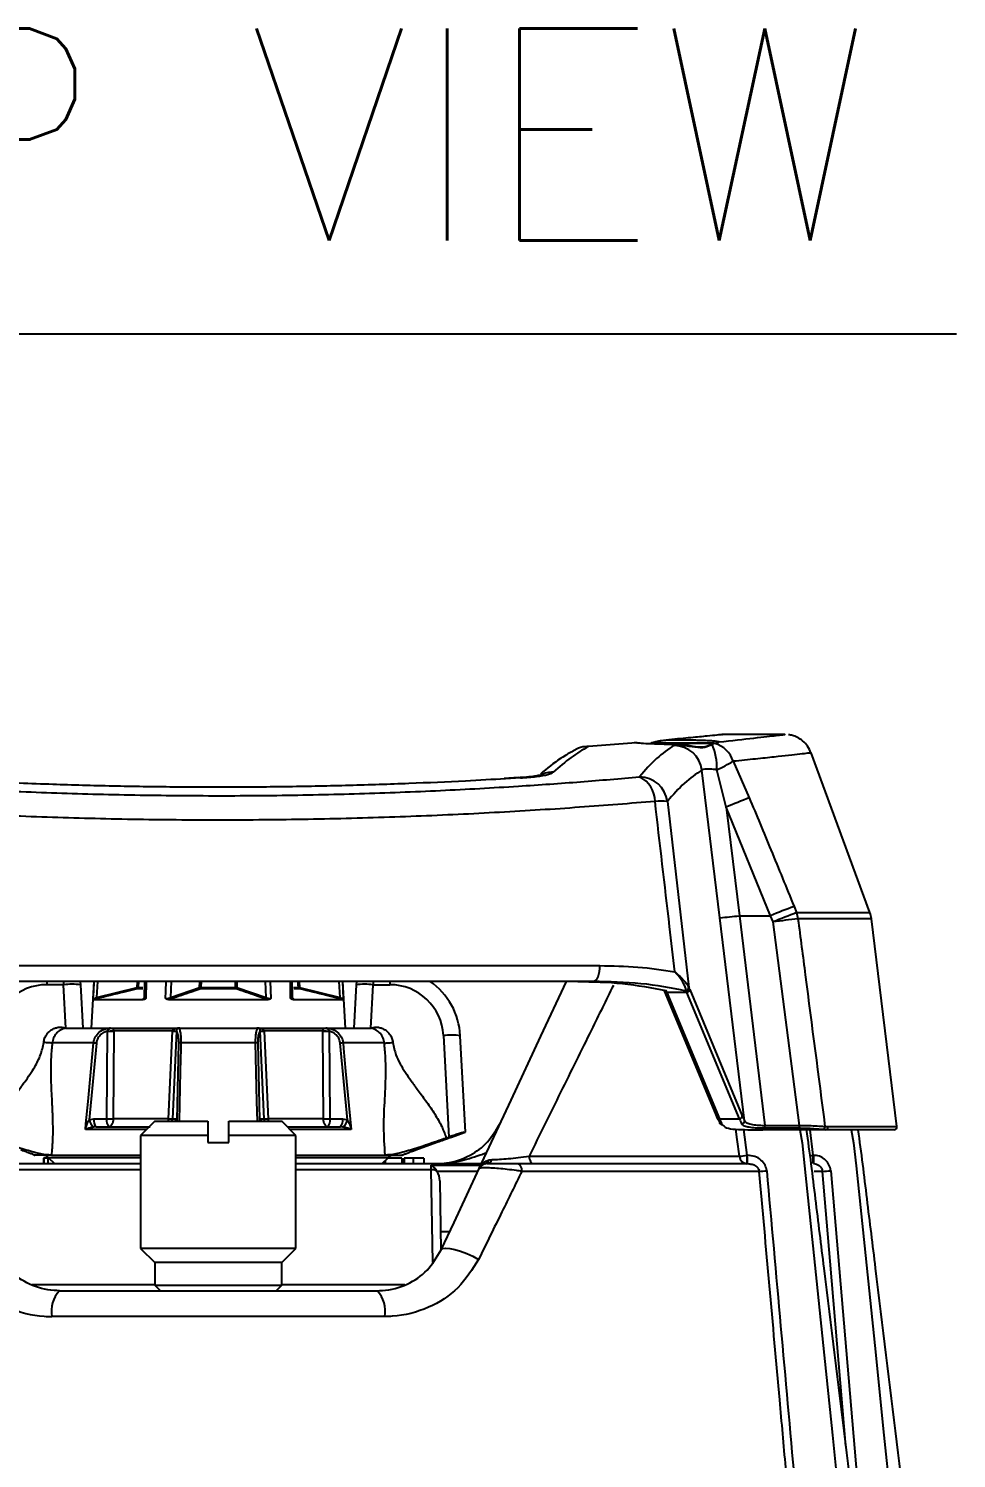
# Model space of a CAD drawing. Extents: x 7 to 113, y 1 to 87.
# Drawn here: x 48.34 to 51.62, y 81.56 to 86.62 of the extents above; entities that cross this region are included whole.
import ezdxf
from ezdxf.enums import TextEntityAlignment as Align

# ---------------------------------------------------------------- set-up
doc = ezdxf.new("R2010")
doc.units = 0
doc.header["$MEASUREMENT"] = 0
doc.layers.add('OBJECT', color=7, linetype='CONTINUOUS')
doc.styles.get("Standard").update_dxf_attribs({"font": 'SIMPLEX'})

msp = doc.modelspace()

# ---------------------------------------------------------------- linework, layer by layer
at = {"layer": 'OBJECT', "color": 1}
msp.add_line((46.3669, 85.5433), (51.6224, 85.5433), dxfattribs=at)
at = {"layer": 'OBJECT'}
for p, q in [((50.7818, 84.0986), (50.7763, 84.0953)), ((51.0139, 84.1253), (50.7939, 84.1253)), ((50.4877, 84.0959), (50.3193, 84.0823)), ((50.4877, 84.0959), (50.4812, 84.0953)), ((50.4912, 84.0953), (50.4877, 84.0959)), ((50.4912, 84.0953), (50.4914, 84.0953)), ((50.4912, 84.0953), (50.4914, 84.0953)), ((50.4916, 84.0953), (50.4914, 84.0953)), ((50.4916, 84.0953), (50.4914, 84.0953)), ((50.5425, 84.0943), (50.5427, 84.0943)), ((50.7648, 84.0943), (50.5425, 84.0943)), ((50.5427, 84.0943), (50.7739, 84.0943)), ((50.6228, 84.0861), (50.6378, 84.0896)), ((50.6378, 84.0896), (50.6378, 84.0896)), ((50.7663, 84.0932), (50.7569, 84.0904)), ((50.7762, 84.0953), (50.7663, 84.0932)), ((50.7759, 84.0953), (50.7758, 84.0953)), ((50.7762, 84.0953), (50.7763, 84.0953)), ((51.3163, 83.4942), (51.108, 84.0602)), ((50.7849, 83.476), (50.7213, 83.9985)), ((50.8071, 83.8681), (50.7743, 84)), ((50.8319, 84.03), (50.8888, 83.9009)), ((50.0719, 83.9724), (50.0207, 83.9693)), ((50.0787, 83.9712), (50.026, 83.9683)), ((50.0787, 83.9712), (50.072, 83.9719)), ((50.599, 83.888), (50.6748, 83.2288)), ((50.8071, 83.8681), (50.8538, 83.4833)), ((50.9644, 83.4833), (50.8071, 83.8681)), ((51.0476, 83.5161), (51.0566, 83.4942)), ((51.0566, 83.4942), (51.3163, 83.4942)), ((50.8723, 82.7569), (50.7849, 83.476)), ((50.8538, 83.4833), (50.9441, 82.7405)), ((50.8538, 83.4833), (50.9644, 83.4833)), ((50.9733, 83.4614), (50.9644, 83.4833)), ((51.0663, 82.7405), (50.9733, 83.4614)), ((51.3217, 83.4718), (51.0614, 83.4718)), ((51.4119, 82.7365), (51.3217, 83.4718)), ((47.6583, 83.3064), (50.3594, 83.3064)), ((50.3361, 83.2503), (47.6815, 83.2503)), ((48.4009, 83.2503), (48.4009, 83.239)), ((48.4604, 83.239), (48.4009, 83.239)), ((48.4604, 83.2503), (48.4604, 83.239)), ((48.4685, 83.0849), (48.4604, 83.239)), ((48.5203, 83.2385), (48.5283, 83.0853)), ((48.567, 83.2503), (48.5583, 83.0853)), ((48.5802, 83.2503), (48.5772, 83.1937)), ((48.7211, 83.2293), (48.7219, 83.2503)), ((48.7255, 83.2503), (48.7246, 83.2291)), ((48.7467, 83.2503), (48.7458, 83.1924)), ((48.753, 83.2503), (48.7521, 83.1899)), ((48.8413, 83.2503), (48.8391, 83.1937)), ((48.9422, 83.2293), (48.9428, 83.2503)), ((48.9474, 83.2503), (48.9468, 83.2291)), ((49.0739, 83.2503), (49.0745, 83.2293)), ((49.1775, 83.1937), (49.1753, 83.2503)), ((49.1924, 83.2503), (49.1948, 83.1899)), ((49.2709, 83.1923), (49.27, 83.2503)), ((49.2947, 83.2503), (49.2956, 83.2293)), ((49.4395, 83.1937), (49.4364, 83.2503)), ((49.4477, 83.2503), (49.451, 83.1899)), ((49.4583, 83.0853), (49.4497, 83.2503)), ((49.4964, 83.2385), (49.4883, 83.0853)), ((49.5482, 83.0849), (49.5563, 83.239)), ((49.5563, 83.2503), (49.5563, 83.239)), ((49.5563, 83.239), (49.6158, 83.239)), ((49.6158, 83.2503), (49.6158, 83.239)), ((48.5666, 83.1863), (48.7427, 83.1863)), ((48.5772, 83.1937), (48.7211, 83.2293)), ((48.7413, 83.2245), (48.7211, 83.2245)), ((48.7246, 83.2291), (48.7414, 83.2291)), ((48.8323, 83.1863), (49.1844, 83.1863)), ((48.8391, 83.1937), (48.9422, 83.2293)), ((49.0706, 83.2245), (48.946, 83.2245)), ((48.9468, 83.2291), (49.0698, 83.2291)), ((49.0745, 83.2293), (49.1775, 83.1937)), ((49.271, 83.1918), (49.2743, 83.1889)), ((49.2739, 83.1863), (49.45, 83.1863)), ((49.275, 83.2291), (49.292, 83.2291)), ((49.2955, 83.2245), (49.2756, 83.2245)), ((49.2956, 83.2293), (49.4395, 83.1937)), ((50.5876, 83.2168), (50.7738, 82.7696)), ((50.6679, 83.2114), (50.5969, 83.2114)), ((50.5969, 83.2114), (50.783, 82.7643)), ((50.6657, 83.2165), (50.6655, 83.2186)), ((50.8541, 82.7643), (50.6679, 83.2114)), ((50.6748, 83.2288), (50.6756, 83.227)), ((50.6778, 83.2218), (50.8639, 82.7747)), ((48.4685, 83.0849), (48.4754, 83.0853)), ((48.4754, 83.0853), (48.6225, 83.0853)), ((48.6225, 83.0853), (48.872, 83.0853)), ((48.872, 83.0853), (49.1447, 83.0853)), ((49.1447, 83.0853), (49.3941, 83.0853)), ((49.3941, 83.0853), (49.5412, 83.0853)), ((49.5412, 83.0853), (49.5482, 83.0849)), ((48.6133, 82.7638), (48.6156, 83.0743)), ((48.6156, 83.0743), (48.6158, 83.0747)), ((48.6383, 83.0743), (48.636, 82.7638)), ((48.8462, 83.0758), (48.6383, 83.0758)), ((48.6383, 83.0758), (48.6383, 83.0743)), ((48.8321, 82.7638), (48.8461, 83.0743)), ((48.8461, 83.0743), (48.8462, 83.0758)), ((48.86, 83.0743), (48.8461, 82.7638)), ((48.86, 83.0747), (48.86, 83.0743)), ((49.1566, 83.0743), (49.1566, 83.0747)), ((49.1706, 82.7638), (49.1566, 83.0743)), ((49.1705, 83.0758), (49.1706, 83.0743)), ((49.3783, 83.0758), (49.1705, 83.0758)), ((49.1706, 83.0743), (49.1845, 82.7638)), ((49.3783, 83.0743), (49.3783, 83.0758)), ((49.3806, 82.7638), (49.3783, 83.0743)), ((49.4008, 83.0747), (49.4011, 83.0743)), ((49.4011, 83.0743), (49.4034, 82.7638)), ((49.8055, 83.0589), (49.8244, 82.699)), ((49.8833, 82.7172), (49.8654, 83.0584)), ((48.5666, 83.0326), (48.4203, 83.0326)), ((48.5765, 83.0319), (48.551, 82.7608)), ((48.8626, 82.7608), (48.8685, 83.0319)), ((49.1406, 83.0326), (48.876, 83.0326)), ((49.1481, 83.0319), (49.154, 82.7608)), ((49.4656, 82.7608), (49.4402, 83.0319)), ((49.5963, 83.0326), (49.4501, 83.0326)), ((48.551, 82.7608), (48.568, 82.7638)), ((48.5758, 82.7353), (48.5667, 82.7346)), ((48.568, 82.7638), (48.6133, 82.7638)), ((48.5758, 82.7353), (48.7668, 82.7353)), ((48.8321, 82.7638), (48.636, 82.7638)), ((48.7833, 82.7553), (48.7333, 82.7053)), ((48.7833, 82.7553), (48.9708, 82.7553)), ((48.8461, 82.7638), (48.8582, 82.7638)), ((48.8582, 82.7638), (48.8626, 82.7608)), ((49.0458, 82.7553), (49.2333, 82.7553)), ((49.0458, 82.7053), (49.0458, 82.7553)), ((49.154, 82.7608), (49.1585, 82.7638)), ((49.1585, 82.7638), (49.1706, 82.7638)), ((49.3806, 82.7638), (49.1845, 82.7638)), ((49.2833, 82.7053), (49.2333, 82.7553)), ((49.2533, 82.7353), (49.4409, 82.7353)), ((49.4034, 82.7638), (49.4486, 82.7638)), ((49.4499, 82.7346), (49.4409, 82.7353)), ((49.4486, 82.7638), (49.4656, 82.7608)), ((50.783, 82.7643), (50.8541, 82.7643)), ((50.9441, 82.7304), (50.9441, 82.7405)), ((50.9441, 82.7405), (51.0663, 82.7405)), ((51.0663, 82.7304), (50.9441, 82.7304)), ((51.0663, 82.7304), (51.0663, 82.7405)), ((51.1568, 82.737), (51.1668, 82.7365)), ((51.1668, 82.7365), (51.4119, 82.7365)), ((48.7545, 82.7265), (48.5379, 82.7265)), ((48.7333, 82.7053), (48.7333, 82.3053)), ((48.9708, 82.7053), (48.7333, 82.7053)), ((48.9708, 82.7053), (48.9708, 82.6803)), ((48.9708, 82.6803), (49.0458, 82.6803)), ((49.0458, 82.6803), (49.0458, 82.7053)), ((49.2833, 82.7053), (49.0458, 82.7053)), ((49.4788, 82.7265), (49.2621, 82.7265)), ((49.2833, 82.3053), (49.2833, 82.7053)), ((49.708, 82.654), (49.7859, 82.6823)), ((49.816, 82.696), (49.8244, 82.699)), ((49.8337, 82.6991), (49.8796, 82.7159)), ((49.8796, 82.7159), (49.8796, 82.7172)), ((50.8683, 82.7261), (50.8802, 82.6348)), ((51.1579, 82.7253), (50.9371, 82.7253)), ((51.1031, 82.7253), (51.1141, 82.6348)), ((51.1579, 82.7253), (51.1479, 82.7257)), ((51.402, 82.7253), (51.1579, 82.7253)), ((48.4172, 82.6353), (48.3583, 82.6353)), ((48.4172, 82.6353), (48.7333, 82.6353)), ((49.2833, 82.6353), (49.5994, 82.6353)), ((49.5994, 82.6353), (49.6583, 82.6353)), ((50.109, 82.6317), (50.8542, 82.6317)), ((50.8802, 82.6348), (50.8831, 82.6348)), ((50.8802, 82.6348), (50.8802, 82.6053)), ((50.8831, 82.6053), (50.8831, 82.6348)), ((51.1141, 82.6348), (51.1166, 82.6348)), ((51.1141, 82.6348), (51.1141, 82.6053)), ((51.1166, 82.6348), (51.1166, 82.6053)), ((48.0763, 82.6053), (48.7333, 82.6053)), ((48.7333, 82.5839), (48.2545, 82.5839)), ((48.3893, 82.6253), (48.3893, 82.6053)), ((48.3908, 82.6253), (48.3893, 82.6253)), ((48.3908, 82.6253), (48.3908, 82.6053)), ((48.4041, 82.6253), (48.3908, 82.6253)), ((48.4041, 82.6253), (48.4041, 82.6053)), ((48.4083, 82.6253), (48.4041, 82.6253)), ((48.4071, 82.6265), (48.4283, 82.6053)), ((48.7333, 82.6265), (48.4071, 82.6265)), ((49.6095, 82.6265), (49.2833, 82.6265)), ((49.2833, 82.6053), (49.9403, 82.6053)), ((49.7621, 82.5839), (49.2833, 82.5839)), ((49.5883, 82.6053), (49.6095, 82.6265)), ((49.5898, 82.6068), (49.5898, 82.6053)), ((49.5977, 82.6147), (49.5977, 82.6053)), ((49.599, 82.616), (49.599, 82.6053)), ((49.6588, 82.6253), (49.6083, 82.6253)), ((49.6588, 82.6253), (49.6588, 82.6053)), ((49.6654, 82.6253), (49.6654, 82.6053)), ((49.6667, 82.6253), (49.6667, 82.6053)), ((49.6986, 82.6253), (49.6986, 82.6053)), ((49.7368, 82.6253), (49.7368, 82.6053)), ((49.762, 82.5998), (49.9378, 82.5998)), ((49.7678, 82.2569), (49.7621, 82.5839)), ((49.7835, 82.5775), (49.7826, 82.5789)), ((49.9605, 82.6053), (49.9536, 82.6048)), ((49.9672, 82.6183), (49.9771, 82.6195)), ((50.0683, 82.6053), (50.8831, 82.6053)), ((51.1772, 82.58), (51.3122, 81.0053)), ((49.9274, 82.5775), (49.7835, 82.5775)), ((49.7925, 82.5446), (49.7968, 82.2982)), ((50.9242, 82.5779), (50.0831, 82.5779)), ((51.1477, 82.5779), (51.1182, 82.5779)), ((49.7956, 82.3653), (49.8284, 82.3653)), ((48.7333, 82.3053), (48.7833, 82.2553)), ((49.0083, 82.3053), (48.7333, 82.3053)), ((49.2833, 82.3053), (49.0083, 82.3053)), ((49.2333, 82.2553), (49.2833, 82.3053)), ((48.7833, 82.2553), (48.7833, 82.1753)), ((49.0083, 82.2553), (48.7833, 82.2553)), ((49.2333, 82.2553), (49.0083, 82.2553)), ((49.2333, 82.1753), (49.2333, 82.2553)), ((48.3475, 82.1768), (48.7833, 82.1768)), ((48.7833, 82.1753), (48.8033, 82.1553)), ((48.7833, 82.1753), (49.0083, 82.1753)), ((49.0083, 82.1753), (49.2333, 82.1753)), ((49.2133, 82.1553), (49.2333, 82.1753)), ((49.2333, 82.1768), (49.6692, 82.1768)), ((48.4454, 82.1553), (49.5712, 82.1553)), ((49.5977, 82.064), (48.4189, 82.064))]:
    msp.add_line(p, q, dxfattribs=at)
at = {"layer": 'OBJECT', "flags": 128}
for points in [[(50.7759, 84.0953), (50.7759, 84.0953), (50.776, 84.0953)], [(50.3361, 83.2503), (50.341, 83.2514), (50.3457, 83.2547), (50.35, 83.2601), (50.3537, 83.2672), (50.3565, 83.2758), (50.3585, 83.2855), (50.3594, 83.2959), (50.3594, 83.3064)], [(48.5185, 83.2503), (48.5186, 83.2497), (48.5203, 83.2385)], [(48.5656, 83.1899), (48.5671, 83.2162), (48.5689, 83.2503)], [(48.8219, 83.1899), (48.8229, 83.2162), (48.8243, 83.2503)], [(49.0698, 83.2291), (49.0696, 83.2391), (49.0692, 83.2503)], [(49.2646, 83.1899), (49.2642, 83.2162), (49.2637, 83.2503)], [(49.292, 83.2291), (49.2916, 83.2391), (49.2912, 83.2503)], [(49.4982, 83.2503), (49.498, 83.2497), (49.4964, 83.2385)], [(49.9323, 82.588), (50.0452, 82.8303), (50.1509, 83.0568), (50.2411, 83.2503)], [(50.5876, 83.2168), (50.5873, 83.2177), (50.587, 83.2191)], [(48.5379, 82.7265), (48.5397, 82.7464), (48.5472, 82.8258), (48.5666, 83.0326)], [(48.876, 83.0326), (48.8756, 83.0128), (48.8738, 82.9334), (48.87, 82.7553)], [(49.1467, 82.7553), (49.1452, 82.8258), (49.1406, 83.0326)], [(49.4501, 83.0326), (49.4519, 83.0128), (49.4594, 82.9334), (49.4788, 82.7265)], [(48.636, 82.7638), (48.6356, 82.7581), (48.6347, 82.7528), (48.6332, 82.7479), (48.6314, 82.7436), (48.6291, 82.7401), (48.6266, 82.7375), (48.6239, 82.7359), (48.621, 82.7353)], [(48.8313, 82.7553), (48.8317, 82.7581), (48.8321, 82.7638)], [(48.8445, 82.7553), (48.8453, 82.7581), (48.8461, 82.7638)], [(48.8566, 82.7553), (48.8574, 82.7581), (48.8582, 82.7638)], [(48.8613, 82.7553), (48.8616, 82.7561), (48.8626, 82.7608)], [(49.154, 82.7608), (49.1551, 82.7561), (49.1554, 82.7553)], [(49.1585, 82.7638), (49.1593, 82.7581), (49.1601, 82.7553)], [(49.1706, 82.7638), (49.1714, 82.7581), (49.1722, 82.7553)], [(49.1845, 82.7638), (49.185, 82.7581), (49.1854, 82.7553)], [(49.3956, 82.7353), (49.3928, 82.7359), (49.39, 82.7375), (49.3875, 82.7401), (49.3853, 82.7436), (49.3834, 82.7479), (49.382, 82.7528), (49.381, 82.7581), (49.3806, 82.7638)], [(49.8796, 82.7159), (49.8817, 82.7166), (49.8829, 82.7171), (49.8833, 82.7172)], [(50.8542, 82.6317), (50.8464, 82.6912), (50.8417, 82.727)], [(51.0674, 82.7253), (51.0761, 82.6785), (51.0844, 82.5981), (51.1177, 82.28), (51.1343, 82.1209), (51.1507, 81.9618), (51.1834, 81.6435), (51.2049, 81.4313)], [(51.2499, 82.7253), (51.2585, 82.6785), (51.2669, 82.5981), (51.3002, 82.28), (51.3167, 82.1209), (51.3332, 81.9618), (51.3659, 81.6435), (51.3873, 81.4313)], [(50.109, 82.6317), (50.1096, 82.6264), (50.1107, 82.6214), (50.1123, 82.6168), (50.1142, 82.6129), (50.1165, 82.6096), (50.119, 82.6073), (50.1218, 82.6058), (50.1246, 82.6053)], [(51.1042, 82.6336), (51.1089, 82.6342), (51.1141, 82.6348)], [(49.7621, 82.5839), (49.7621, 82.5902), (49.762, 82.5955), (49.762, 82.5998)], [(49.7978, 82.2997), (49.8434, 82.3974), (49.8882, 82.4936), (49.9323, 82.588)], [(50.0683, 82.6053), (50.0711, 82.6048), (50.0737, 82.6033), (50.0762, 82.6008), (50.0784, 82.5974), (50.0802, 82.5933), (50.0816, 82.5886), (50.0826, 82.5834), (50.0831, 82.5779)], [(51.2312, 81.6048), (51.1749, 82.2605), (51.1477, 82.5779)], [(49.7978, 82.2997), (49.8031, 82.3043), (49.8133, 82.3063), (49.8279, 82.3054), (49.8458, 82.3018), (49.8663, 82.2957), (49.888, 82.2874), (49.9097, 82.2773), (49.9302, 82.2661)]]:
    msp.add_lwpolyline(points, dxfattribs=at)
at = {"layer": 'OBJECT'}
for centre, radius, start, end in [((50.7818, 84.0976), 0.001, 90.0045, 149.9274), ((50.5417, 84.0944), 0.000833, 355.0214, 99.4126), ((50.5418, 84.0944), 0.000841, 354.4319, 98.7727), ((50.6217, 83.9857), 0.1004, 7.3422, 89.3784), ((50.7567, 84.0898), 0.000683, 74.4857, 138.0151), ((50.5763, 84.0088), 0.1982, 357.468, 24.3321), ((50.7411, 84.0014), 0.0952, 17.4609, 74.6528), ((50.7761, 84.0944), 0.000935, 80.984, 107.3724), ((50.4423, 84.7078), 0.7818, 295.1279, 299.8861), ((50.1926, 83.8936), 0.0978, 88.9709, 115.5907), ((50.4595, 83.8887), 0.0955, 359.6108, 64.5899), ((50.499, 83.874), 0.101, 8.0048, 89.1329), ((52.126, 80.697), 3.4344, 111.1139, 112.5836), ((50.577, 83.7121), 0.1773, 82.8777, 97.1223), ((52.2184, 80.4225), 3.3078, 110.7288, 112.2781), ((52.2245, 80.405), 3.3026, 110.7097, 112.2626), ((50.9514, 83.4599), 0.1106, 6.19, 18.0447), ((51.2224, 83.4597), 0.1, 7, 20.2), ((50.6818, 84.7773), 1.3053, 274.5282, 277.5724), ((51.3942, 80.2879), 3.2013, 95.9667, 97.5543), ((48.4009, 83.049), 0.19, 90, 177), ((48.4882, 82.9923), 0.2482, 82.5677, 96.4326), ((49.5285, 82.9923), 0.2482, 83.5674, 97.4323), ((49.6158, 83.049), 0.19, 3, 90), ((49.6158, 83.0453), 0.25, 3, 55.0848), ((48.5714, 83.1912), 0.00629, 338.2779, 23.4505), ((48.7143, 83.0562), 0.1732, 86.5865, 87.7589), ((48.7147, 83.2269), 0.00684, 339.5746, 20.9099), ((48.7197, 83.2292), 0.00495, 286.8197, 358.9979), ((48.7419, 83.1933), 0.00444, 275.2915, 312.2269), ((48.8447, 83.1943), 0.0056, 185.8631, 254.623), ((48.9478, 83.2298), 0.00561, 185.227, 252.085), ((48.9496, 83.3649), 0.1358, 266.8592, 268.813), ((48.9365, 83.2284), 0.0103, 337.4977, 3.8789), ((49.067, 83.3649), 0.1358, 271.187, 273.1408), ((49.0802, 83.2284), 0.0103, 176.1211, 202.5023), ((49.0689, 83.2298), 0.00561, 287.915, 354.773), ((49.1719, 83.1943), 0.0056, 285.377, 354.1369), ((49.2747, 83.1933), 0.00444, 226.8191, 264.7026), ((49.3023, 83.0562), 0.1732, 92.2411, 93.4135), ((49.297, 83.2292), 0.00495, 181.0021, 253.1803), ((49.302, 83.2269), 0.00684, 159.0901, 200.4254), ((49.4452, 83.1912), 0.00629, 156.5495, 201.7221), ((50.596, 83.2204), 0.00909, 203.806, 275.749), ((50.6646, 83.2287), 0.0102, 274.7495, 0.6571), ((50.6653, 83.2267), 0.0102, 272.0663, 1.8106), ((50.6675, 83.2216), 0.0102, 272.0931, 1.2305), ((48.6277, 83.0954), 0.0101, 268.8588, 271.6824), ((49.3889, 83.0954), 0.0101, 268.3176, 271.1412), ((48.627, 83.5728), 0.4987, 268.694, 271.306), ((48.6101, 83.4121), 0.3374, 270.965, 274.786), ((48.8531, 83.2518), 0.1777, 267.7486, 272.2514), ((48.9194, 83.8864), 0.8138, 264.8413, 265.8172), ((49.0973, 83.8864), 0.8138, 274.1828, 275.1587), ((49.1636, 83.2518), 0.1777, 267.7486, 272.2514), ((49.4065, 83.4121), 0.3374, 265.214, 269.035), ((49.3897, 83.5728), 0.4987, 268.694, 271.306), ((49.8333, 82.8124), 0.2481, 82.5653, 96.435), ((48.5644, 82.931), 0.1017, 83.1836, 88.7644), ((48.8748, 83.005), 0.0277, 87.5352, 103.1106), ((49.1418, 83.005), 0.0277, 76.8894, 92.4648), ((49.4523, 82.931), 0.1017, 91.2356, 96.8164), ((48.6049, 82.7753), 0.0558, 195.0831, 226.8157), ((48.6009, 82.7575), 0.0335, 169.1584, 221.3534), ((48.6462, 82.7575), 0.0335, 169.158, 221.3537), ((48.6247, 83.2616), 0.4979, 268.692, 271.308), ((48.8391, 82.941), 0.1774, 267.7452, 272.2548), ((49.1776, 82.941), 0.1774, 267.7452, 272.2548), ((49.392, 83.2616), 0.4979, 268.692, 271.308), ((49.3705, 82.7575), 0.0335, 318.6463, 10.842), ((49.4157, 82.7575), 0.0335, 318.6466, 10.8416), ((49.4117, 82.7753), 0.0558, 313.1843, 344.9169), ((50.7821, 82.7733), 0.0091, 203.8146, 275.7458), ((50.7922, 82.7529), 0.00933, 185.5149, 273.462), ((50.8537, 82.7745), 0.0102, 272.0898, 1.2339), ((50.8621, 82.7563), 0.0102, 271.9023, 3.3779), ((51.147, 82.7356), 0.00985, 275.1227, 8.1595), ((51.1573, 82.735), 0.00967, 273.7211, 9.3464), ((51.402, 82.7353), 0.01, 270, 7), ((48.3859, 82.6053), 0.03, 45, 90), ((49.6308, 82.6053), 0.03, 90, 135), ((50.7493, 83.614), 0.9879, 276.0978, 277.6193), ((50.8819, 82.633), 0.0278, 182.833, 266.5145), ((49.7632, 82.5439), 0.0401, 61.0809, 91.5769), ((49.9594, 82.5753), 0.03, 101.1652, 155), ((49.9487, 82.6234), 0.0193, 284.9305, 344.7023), ((49.9582, 82.6249), 0.0197, 276.6553, 344.1153), ((50.8603, 83.5506), 0.9748, 273.7586, 275.3127), ((51.1188, 83.1932), 0.616, 272.6911, 275.4359), ((48.5227, 82.0834), 0.1055, 137.0584, 190.5899), ((49.494, 82.0834), 0.1055, 349.4101, 42.9416)]:
    msp.add_arc(centre, radius, start, end, dxfattribs=at)
for centre, major_axis, ratio, start_param, end_param in [((48.3365, 66.7483), (2.1689, 17.375), 0.120232, 0.085393, 0.139261), ((52.8977, 66.7483), (-2.1689, 17.375), 0.120232, 0.052189, 0.116637), ((52.9962, 66.7605), (-2.1692, 17.275), 0.120906, 0.052015, 0.116463), ((50.6308, 82.7503), (-0.0641, 0.4999), 0.123247, 5.870154, 5.906052), ((50.7019, 82.7503), (-0.0641, 0.4999), 0.123247, 5.870154, 5.897203), ((50.7117, 82.7515), (-0.064, 0.5099), 0.120906, 5.870767, 5.897816), ((50.7406, 83.2241), (-0.0615, 0.4899), 0.120906, 2.729175, 2.855638), ((50.7504, 83.2253), (-0.0615, 0.4999), 0.118561, 2.729775, 2.856239), ((50.8215, 83.2253), (-0.0615, 0.4999), 0.118561, 2.729775, 2.838034), ((50.8313, 83.2265), (-0.0615, 0.4899), 0.120906, 2.729175, 2.837434), ((49.7625, 82.544), (-0.0008, 0.0477), 0.62936, 4.712775, 5.481253)]:
    msp.add_ellipse(centre, major_axis=major_axis, ratio=ratio, start_param=start_param, end_param=end_param, dxfattribs=at)
for points, knots in [([(50.5417, 84.0952), (50.556, 84.0993), (50.5756, 84.1048), (50.5984, 84.1059), (50.6045, 84.1062)], [0, 0, 0, 0, 0.729925, 1, 1, 1, 1]), ([(50.6047, 84.1052), (50.5884, 84.1035), (50.5661, 84.1012), (50.5476, 84.0958), (50.5427, 84.0943)], [0, 0, 0, 0, 0.730795, 1, 1, 1, 1]), ([(50.7938, 84.1247), (50.7947, 84.1248), (50.7974, 84.1251), (50.7533, 84.1205), (50.6854, 84.1138), (50.6316, 84.1088), (50.6045, 84.1062)], [0, 0, 0, 0, 0.182958, 0.548368, 0.772924, 1, 1, 1, 1]), ([(50.6045, 84.1062), (50.6215, 84.1063), (50.6555, 84.1064), (50.7045, 84.1056), (50.745, 84.1041), (50.7726, 84.1018), (50.7814, 84.0999), (50.7818, 84.0988), (50.7818, 84.0986)], [0, 0, 0, 0, 0.192554, 0.385108, 0.577706, 0.770473, 0.963486, 1, 1, 1, 1]), ([(50.7808, 84.0976), (50.7792, 84.0985), (50.776, 84.1004), (50.7502, 84.1027), (50.7121, 84.1044), (50.6647, 84.1053), (50.6273, 84.1054), (50.6077, 84.1053), (50.6047, 84.1052)], [0, 0, 0, 0, 0.193231, 0.386467, 0.579539, 0.772364, 0.965005, 1, 1, 1, 1]), ([(50.7818, 84.0986), (50.8259, 84.1035), (50.9151, 84.1134), (50.9801, 84.1212), (51.0076, 84.1245), (51.0164, 84.1256), (51.014, 84.1253), (51.0139, 84.1253)], [0, 0, 0, 0, 0.316606, 0.640767, 0.814976, 0.989185, 1, 1, 1, 1]), ([(51.1072, 84.06), (51.1038, 84.0681), (51.097, 84.0842), (51.0793, 84.1024), (51.0604, 84.1147), (51.0432, 84.1216), (51.0326, 84.1234), (51.0281, 84.1242)], [0, 0, 0, 0, 0.243675, 0.485922, 0.693887, 0.870524, 1, 1, 1, 1]), ([(50.2732, 84.0712), (50.2614, 84.0646), (50.2255, 84.0445), (50.1844, 84.0154), (50.1552, 83.9902), (50.1492, 83.985)], [0, 0, 0, 0, 0.281659, 0.851955, 1, 1, 1, 1]), ([(50.3193, 84.0823), (50.3191, 84.0823), (50.3153, 84.0824), (50.3008, 84.0815), (50.2843, 84.0788), (50.2745, 84.0716), (50.2735, 84.0708)], [0, 0, 0, 0, 0.009267, 0.238677, 0.920682, 1, 1, 1, 1]), ([(50.6378, 84.0896), (50.6208, 84.0897), (50.5868, 84.0898), (50.5406, 84.0913), (50.5084, 84.0933), (50.4962, 84.0947), (50.4914, 84.0953)], [0, 0, 0, 0, 0.275398, 0.550788, 0.82642, 1, 1, 1, 1]), ([(50.7569, 84.0904), (50.7466, 84.0858), (50.7283, 84.0776), (50.6883, 84.0822), (50.6587, 84.0892), (50.6407, 84.0895), (50.6378, 84.0896)], [0, 0, 0, 0, 0.353797, 0.623722, 0.940059, 1, 1, 1, 1]), ([(50.6378, 84.0886), (50.6543, 84.0866), (50.6853, 84.0828), (50.7237, 84.0765), (50.7451, 84.0849), (50.754, 84.0886), (50.756, 84.0895)], [0, 0, 0, 0, 0.352536, 0.661543, 0.924398, 1, 1, 1, 1]), ([(51.1066, 84.0597), (51.107, 84.0597), (51.1091, 84.06), (51.0971, 84.0586), (51.0627, 84.0546), (50.9992, 84.0475), (50.9132, 84.0383), (50.859, 84.0327), (50.8319, 84.03)], [0, 0, 0, 0, 0.04707, 0.214049, 0.381028, 0.686484, 0.843242, 1, 1, 1, 1]), ([(50.7743, 84), (50.7721, 84.0003), (50.7622, 84.0015), (50.746, 84.0027), (50.7303, 84.0024), (50.7232, 84.0006), (50.7217, 83.999), (50.7213, 83.9985)], [0, 0, 0, 0, 0.080942, 0.365196, 0.637408, 0.898731, 1, 1, 1, 1]), ([(47.5172, 83.975), (47.6012, 83.9678), (47.7695, 83.9535), (48.0423, 83.9356), (48.326, 83.9213), (48.6192, 83.912), (48.9172, 83.9077), (49.2154, 83.9086), (49.5095, 83.915), (49.7963, 83.9261), (50.0577, 83.9407), (50.2936, 83.9572), (50.4315, 83.969), (50.5005, 83.975)], [0, 0, 0, 0, 0.0941084, 0.1885081, 0.2826058, 0.3767764, 0.4712531, 0.5654204, 0.6584643, 0.7518055, 0.8448573, 0.9224279, 1, 1, 1, 1]), ([(50.026, 83.9683), (49.979, 83.9655), (49.8675, 83.959), (49.6823, 83.9509), (49.473, 83.9439), (49.2601, 83.9395), (49.0475, 83.9378), (48.8346, 83.9386), (48.6208, 83.942), (48.3979, 83.9485), (48.1902, 83.9569), (48.0584, 83.9645), (48.0027, 83.9677)], [0, 0, 0, 0, 0.073735, 0.174905, 0.279004, 0.383102, 0.484278, 0.585454, 0.689583, 0.793713, 0.912817, 1, 1, 1, 1]), ([(50.0918, 83.9733), (50.0917, 83.9733), (50.0862, 83.9727), (50.079, 83.9724), (50.072, 83.9721)], [0, 0, 0, 0, 0.0149302, 1, 1, 1, 1]), ([(50.0787, 83.9712), (50.0984, 83.9728), (50.1378, 83.9759), (50.1789, 83.9832), (50.1893, 83.9887), (50.1944, 83.9914)], [0, 0, 0, 0, 0.337926, 0.67584, 1, 1, 1, 1]), ([(50.1512, 83.9814), (50.1511, 83.9814), (50.1507, 83.9812), (50.1411, 83.9791), (50.1223, 83.9762), (50.1026, 83.9743), (50.0918, 83.9733)], [0, 0, 0, 0, 0.126503, 0.359575, 0.651131, 1, 1, 1, 1]), ([(50.8888, 83.9009), (50.9144, 83.8393), (50.9676, 83.7112), (51.0203, 83.5828), (51.0476, 83.5161)], [0, 0, 0, 0, 0.480479, 1, 1, 1, 1]), ([(50.555, 83.888), (50.4672, 83.8809), (50.2913, 83.8665), (50.0064, 83.8486), (49.7102, 83.8344), (49.4043, 83.8252), (49.0935, 83.821), (48.7827, 83.8221), (48.476, 83.8288), (48.177, 83.8401), (47.9081, 83.8547), (47.6692, 83.871), (47.5315, 83.8823), (47.4626, 83.888)], [0, 0, 0, 0, 0.0947289, 0.1897538, 0.2844742, 0.3792526, 0.4743386, 0.5691143, 0.6628629, 0.7569108, 0.8506657, 0.9253324, 1, 1, 1, 1]), ([(50.6255, 83.2845), (50.6192, 83.3378), (50.5957, 83.539), (50.5723, 83.7402), (50.555, 83.888)], [0, 0, 0, 0, 0.2652137, 1, 1, 1, 1]), ([(51.0614, 83.4718), (51.07, 83.4057), (51.1019, 83.1608), (51.1336, 82.9158), (51.1568, 82.737)], [0, 0, 0, 0, 0.269854, 1, 1, 1, 1]), ([(50.3594, 83.3064), (50.4046, 83.3057), (50.4954, 83.3044), (50.582, 83.2911), (50.6255, 83.2845)], [0, 0, 0, 0, 0.498142, 1, 1, 1, 1]), ([(50.2812, 83.2503), (50.3345, 83.2494), (50.4417, 83.2476), (50.543, 83.2279), (50.5939, 83.218)], [0, 0, 0, 0, 0.497109, 1, 1, 1, 1]), ([(50.6657, 83.2165), (50.6127, 83.2267), (50.506, 83.2474), (50.393, 83.2494), (50.3361, 83.2503)], [0, 0, 0, 0, 0.496567, 1, 1, 1, 1]), ([(50.6655, 83.2186), (50.6645, 83.2228), (50.662, 83.2332), (50.6499, 83.2546), (50.6367, 83.2718), (50.6288, 83.2809), (50.6263, 83.2835), (50.6255, 83.2844), (50.6255, 83.2845)], [0, 0, 0, 0, 0.246968, 0.616294, 0.888223, 0.963535, 0.996187, 1, 1, 1, 1]), ([(50.6255, 83.2845), (50.6256, 83.2844), (50.6265, 83.2836), (50.6329, 83.2784), (50.6486, 83.2644), (50.6664, 83.2444), (50.6724, 83.2333), (50.6748, 83.2288)], [0, 0, 0, 0, 0.00401, 0.038978, 0.268225, 0.708727, 1, 1, 1, 1]), ([(48.5656, 83.1899), (48.5658, 83.1899), (48.5662, 83.19), (48.5683, 83.1906), (48.5718, 83.1918), (48.575, 83.1929), (48.5769, 83.1936), (48.5772, 83.1937)], [0, 0, 0, 0, 0.164479, 0.417758, 0.679381, 0.954768, 1, 1, 1, 1]), ([(48.5666, 83.1863), (48.5664, 83.1864), (48.566, 83.1868), (48.5658, 83.1887), (48.5656, 83.1899), (48.5656, 83.1899)], [0, 0, 0, 0, 0.4179225, 0.98707, 1, 1, 1, 1]), ([(48.5772, 83.1889), (48.5769, 83.1888), (48.5744, 83.1882), (48.5705, 83.1872), (48.5678, 83.1865), (48.5666, 83.1863)], [0, 0, 0, 0, 0.086622, 0.616352, 1, 1, 1, 1]), ([(48.7211, 83.2245), (48.718, 83.2237), (48.7022, 83.22), (48.6542, 83.2084), (48.6094, 83.1971), (48.5772, 83.1889)], [0, 0, 0, 0, 0.0656014, 0.3280151, 1, 1, 1, 1]), ([(48.7427, 83.1863), (48.7425, 83.1864), (48.7416, 83.1868), (48.7413, 83.1877), (48.7421, 83.1886), (48.7423, 83.1889)], [0, 0, 0, 0, 0.165829, 0.685381, 1, 1, 1, 1]), ([(48.7423, 83.1889), (48.7432, 83.1897), (48.7443, 83.1907), (48.7454, 83.1916), (48.7456, 83.1918)], [0, 0, 0, 0, 0.819039, 1, 1, 1, 1]), ([(48.7521, 83.1899), (48.752, 83.1899), (48.7503, 83.1887), (48.7473, 83.1868), (48.7441, 83.1864), (48.7427, 83.1863)], [0, 0, 0, 0, 0.012924, 0.582055, 1, 1, 1, 1]), ([(48.7456, 83.1923), (48.7456, 83.192), (48.7457, 83.1911), (48.7451, 83.1902), (48.7448, 83.1899), (48.7449, 83.19), (48.7449, 83.19)], [0, 0, 0, 0, 0.228474, 0.621224, 0.975517, 1, 1, 1, 1]), ([(48.7459, 83.1924), (48.7459, 83.192), (48.746, 83.1911), (48.7478, 83.1903), (48.7502, 83.1899), (48.7518, 83.1899), (48.7521, 83.1899)], [0, 0, 0, 0, 0.262461, 0.597154, 0.925255, 1, 1, 1, 1]), ([(48.8219, 83.1899), (48.8229, 83.1899), (48.8254, 83.19), (48.8298, 83.1906), (48.8346, 83.1918), (48.8376, 83.1929), (48.8389, 83.1936), (48.8391, 83.1937)], [0, 0, 0, 0, 0.164481, 0.417754, 0.679386, 0.954769, 1, 1, 1, 1]), ([(48.8323, 83.1863), (48.8307, 83.1864), (48.8271, 83.1868), (48.8238, 83.1887), (48.8219, 83.1899), (48.8219, 83.1899)], [0, 0, 0, 0, 0.417945, 0.987083, 1, 1, 1, 1]), ([(48.8432, 83.1889), (48.843, 83.1888), (48.8412, 83.1882), (48.8376, 83.1872), (48.8338, 83.1865), (48.8323, 83.1863)], [0, 0, 0, 0, 0.086632, 0.616355, 1, 1, 1, 1]), ([(48.946, 83.2245), (48.9438, 83.2237), (48.9325, 83.22), (48.8982, 83.2084), (48.8662, 83.1971), (48.8432, 83.1889)], [0, 0, 0, 0, 0.0656024, 0.3280147, 1, 1, 1, 1]), ([(49.1734, 83.1889), (49.1712, 83.1897), (49.16, 83.1937), (49.1257, 83.2059), (49.0937, 83.2167), (49.0706, 83.2245)], [0, 0, 0, 0, 0.065603, 0.328016, 1, 1, 1, 1]), ([(49.1844, 83.1863), (49.1828, 83.1865), (49.179, 83.1872), (49.1755, 83.1882), (49.1737, 83.1888), (49.1734, 83.1889)], [0, 0, 0, 0, 0.383645, 0.913368, 1, 1, 1, 1]), ([(49.1775, 83.1937), (49.1777, 83.1936), (49.1791, 83.1929), (49.1821, 83.1918), (49.1869, 83.1906), (49.1913, 83.19), (49.1938, 83.1899), (49.1948, 83.1899)], [0, 0, 0, 0, 0.045231, 0.320614, 0.582246, 0.835519, 1, 1, 1, 1]), ([(49.1948, 83.1899), (49.1947, 83.1899), (49.1929, 83.1887), (49.1896, 83.1868), (49.1859, 83.1864), (49.1844, 83.1863)], [0, 0, 0, 0, 0.012917, 0.582055, 1, 1, 1, 1]), ([(49.2646, 83.1899), (49.2654, 83.1899), (49.2675, 83.19), (49.2699, 83.1907), (49.2711, 83.1916), (49.2708, 83.1922), (49.2708, 83.1923)], [0, 0, 0, 0, 0.204135, 0.558391, 0.929637, 1, 1, 1, 1]), ([(49.2739, 83.1863), (49.2726, 83.1864), (49.2694, 83.1868), (49.2663, 83.1887), (49.2646, 83.1899), (49.2646, 83.1899)], [0, 0, 0, 0, 0.417945, 0.987076, 1, 1, 1, 1]), ([(49.2717, 83.1901), (49.2717, 83.19), (49.2718, 83.19), (49.2714, 83.1904), (49.2708, 83.1915), (49.2709, 83.1922), (49.271, 83.1923)], [0, 0, 0, 0, 0.094453, 0.496957, 0.930641, 1, 1, 1, 1]), ([(49.2743, 83.1889), (49.2748, 83.1883), (49.2756, 83.1873), (49.2745, 83.1866), (49.2739, 83.1863)], [0, 0, 0, 0, 0.552194, 1, 1, 1, 1]), ([(49.4394, 83.1889), (49.4363, 83.1897), (49.4206, 83.1937), (49.3727, 83.2059), (49.3278, 83.2167), (49.2955, 83.2245)], [0, 0, 0, 0, 0.065604, 0.328016, 1, 1, 1, 1]), ([(49.45, 83.1863), (49.4489, 83.1865), (49.4461, 83.1872), (49.4422, 83.1882), (49.4398, 83.1888), (49.4394, 83.1889)], [0, 0, 0, 0, 0.383648, 0.913378, 1, 1, 1, 1]), ([(49.4395, 83.1937), (49.4397, 83.1936), (49.4416, 83.1929), (49.4449, 83.1918), (49.4484, 83.1906), (49.4504, 83.19), (49.4509, 83.1899), (49.451, 83.1899)], [0, 0, 0, 0, 0.045232, 0.320619, 0.582242, 0.835521, 1, 1, 1, 1]), ([(49.451, 83.1899), (49.451, 83.1899), (49.4509, 83.1887), (49.4506, 83.1868), (49.4502, 83.1864), (49.45, 83.1863)], [0, 0, 0, 0, 0.01293, 0.582078, 1, 1, 1, 1]), ([(50.4075, 83.2366), (50.3817, 83.1842), (50.3205, 83.0604), (50.2209, 82.8588), (50.1464, 82.7074), (50.109, 82.6317)], [0, 0, 0, 0, 0.267535, 0.633326, 1, 1, 1, 1]), ([(48.39, 83.0345), (48.3908, 83.0393), (48.3926, 83.0488), (48.3993, 83.0616), (48.4084, 83.0726), (48.4195, 83.0808), (48.4318, 83.0864), (48.4444, 83.0888), (48.4569, 83.0886), (48.4646, 83.0861), (48.4685, 83.0849)], [0, 0, 0, 0, 0.134539, 0.269903, 0.400285, 0.530276, 0.653313, 0.775196, 0.888139, 1, 1, 1, 1]), ([(48.4685, 83.0849), (48.4618, 83.0833), (48.4493, 83.0803), (48.4343, 83.0674), (48.4239, 83.0514), (48.4215, 83.0387), (48.4203, 83.0326)], [0, 0, 0, 0, 0.279795, 0.528307, 0.773253, 1, 1, 1, 1]), ([(48.5666, 83.0326), (48.5669, 83.0349), (48.5681, 83.044), (48.5749, 83.06), (48.5913, 83.0765), (48.6103, 83.0841), (48.6229, 83.0854), (48.6273, 83.0853), (48.6275, 83.0853)], [0, 0, 0, 0, 0.07621, 0.30172, 0.561177, 0.846481, 0.991698, 1, 1, 1, 1]), ([(48.6158, 83.0747), (48.6163, 83.0757), (48.6176, 83.0782), (48.6201, 83.0814), (48.6233, 83.084), (48.6259, 83.0851), (48.6276, 83.0853), (48.6279, 83.0853), (48.6279, 83.0853), (48.6279, 83.0853), (48.6278, 83.0853), (48.6277, 83.0853), (48.6276, 83.0853), (48.6276, 83.0853), (48.6275, 83.0853)], [0, 0, 0, 0, 0.153506, 0.380159, 0.626294, 0.875657, 0.967794, 0.976808, 0.980962, 0.984132, 0.987396, 0.990545, 0.996552, 1, 1, 1, 1]), ([(48.6225, 83.0853), (48.6229, 83.0853), (48.6247, 83.0853), (48.6265, 83.0853), (48.628, 83.0853)], [0, 0, 0, 0, 0.1860099, 1, 1, 1, 1]), ([(48.6268, 83.0853), (48.6257, 83.0853), (48.6243, 83.0853), (48.6229, 83.0853), (48.6225, 83.0853)], [0, 0, 0, 0, 0.740635, 1, 1, 1, 1]), ([(48.628, 83.0853), (48.6282, 83.0853), (48.6284, 83.0853), (48.6289, 83.0853), (48.6298, 83.0853), (48.6313, 83.0851), (48.6333, 83.0842), (48.6356, 83.0819), (48.6373, 83.079), (48.638, 83.0767), (48.6383, 83.0758)], [0, 0, 0, 0, 0.020892, 0.038907, 0.075404, 0.191559, 0.449115, 0.682571, 0.877733, 1, 1, 1, 1]), ([(48.8462, 83.0758), (48.8466, 83.0767), (48.8476, 83.079), (48.8511, 83.0819), (48.856, 83.0842), (48.8607, 83.0851), (48.864, 83.0853), (48.8653, 83.0853), (48.8658, 83.0853), (48.8661, 83.0853), (48.8663, 83.0853)], [0, 0, 0, 0, 0.12227, 0.317429, 0.550882, 0.808433, 0.924594, 0.96109, 0.979104, 1, 1, 1, 1]), ([(48.8659, 83.0853), (48.8659, 83.0853), (48.8658, 83.0853), (48.8657, 83.0853), (48.8657, 83.0853), (48.8656, 83.0853), (48.8655, 83.0853), (48.8652, 83.0853), (48.8645, 83.0852), (48.863, 83.0846), (48.8612, 83.0823), (48.86, 83.0785), (48.86, 83.0758), (48.86, 83.0747)], [0, 0, 0, 0, 0.006253, 0.010875, 0.014165, 0.017467, 0.021804, 0.032031, 0.073939, 0.240402, 0.56958, 0.838899, 1, 1, 1, 1]), ([(48.8659, 83.0853), (48.866, 83.0853), (48.8668, 83.0854), (48.8693, 83.0841), (48.8728, 83.0765), (48.8754, 83.06), (48.8762, 83.044), (48.876, 83.0349), (48.876, 83.0326)], [0, 0, 0, 0, 0.008302, 0.15352, 0.438824, 0.698281, 0.92379, 1, 1, 1, 1]), ([(48.872, 83.0853), (48.8715, 83.0853), (48.8695, 83.0853), (48.8676, 83.0853), (48.8661, 83.0853)], [0, 0, 0, 0, 0.226272, 1, 1, 1, 1]), ([(48.8663, 83.0853), (48.8678, 83.0853), (48.8697, 83.0853), (48.8716, 83.0853), (48.872, 83.0853)], [0, 0, 0, 0, 0.813965, 1, 1, 1, 1]), ([(49.1406, 83.0326), (49.1406, 83.0387), (49.1406, 83.0507), (49.1421, 83.0661), (49.1445, 83.0779), (49.1475, 83.0842), (49.1497, 83.0854), (49.1507, 83.0853), (49.1507, 83.0853)], [0, 0, 0, 0, 0.200873, 0.400023, 0.605989, 0.832569, 0.991709, 1, 1, 1, 1]), ([(49.1506, 83.0853), (49.1491, 83.0853), (49.1471, 83.0853), (49.1451, 83.0853), (49.1447, 83.0853)], [0, 0, 0, 0, 0.7737555, 1, 1, 1, 1]), ([(49.1447, 83.0853), (49.145, 83.0853), (49.1469, 83.0853), (49.1488, 83.0853), (49.1504, 83.0853)], [0, 0, 0, 0, 0.186035, 1, 1, 1, 1]), ([(49.1504, 83.0853), (49.1505, 83.0853), (49.1508, 83.0853), (49.1514, 83.0853), (49.1527, 83.0853), (49.1559, 83.0851), (49.1606, 83.0842), (49.1656, 83.0819), (49.169, 83.079), (49.1701, 83.0767), (49.1705, 83.0758)], [0, 0, 0, 0, 0.020896, 0.03891, 0.075406, 0.191567, 0.449118, 0.682571, 0.87773, 1, 1, 1, 1]), ([(49.1566, 83.0747), (49.1566, 83.0757), (49.1566, 83.0782), (49.1558, 83.0814), (49.1543, 83.084), (49.1527, 83.0851), (49.1517, 83.0853), (49.1512, 83.0853), (49.1511, 83.0853), (49.151, 83.0853), (49.1509, 83.0853), (49.1509, 83.0853), (49.1508, 83.0853), (49.1507, 83.0853), (49.1507, 83.0853)], [0, 0, 0, 0, 0.153507, 0.380158, 0.626289, 0.875661, 0.967793, 0.976809, 0.980956, 0.984134, 0.9874, 0.990543, 0.996551, 1, 1, 1, 1]), ([(49.3783, 83.0758), (49.3786, 83.0767), (49.3793, 83.079), (49.3811, 83.0819), (49.3833, 83.0842), (49.3854, 83.0851), (49.3869, 83.0853), (49.3878, 83.0853), (49.3882, 83.0853), (49.3885, 83.0853), (49.3886, 83.0853)], [0, 0, 0, 0, 0.122267, 0.317429, 0.550885, 0.808441, 0.924596, 0.961093, 0.979108, 1, 1, 1, 1]), ([(49.3886, 83.0853), (49.3901, 83.0853), (49.3919, 83.0853), (49.3938, 83.0853), (49.3941, 83.0853)], [0, 0, 0, 0, 0.8139901, 1, 1, 1, 1]), ([(49.3891, 83.0853), (49.3891, 83.0853), (49.389, 83.0853), (49.3889, 83.0853), (49.3888, 83.0853), (49.3888, 83.0853), (49.3888, 83.0853), (49.3889, 83.0853), (49.3898, 83.0852), (49.3923, 83.0846), (49.3957, 83.0823), (49.3989, 83.0785), (49.4003, 83.0758), (49.4008, 83.0747)], [0, 0, 0, 0, 0.006249, 0.010876, 0.014164, 0.01747, 0.021798, 0.032029, 0.07394, 0.240392, 0.569577, 0.8389, 1, 1, 1, 1]), ([(49.3891, 83.0853), (49.3893, 83.0853), (49.3938, 83.0854), (49.4064, 83.0841), (49.4254, 83.0765), (49.4417, 83.06), (49.4486, 83.044), (49.4498, 83.0349), (49.4501, 83.0326)], [0, 0, 0, 0, 0.008302, 0.153519, 0.438823, 0.69828, 0.92379, 1, 1, 1, 1]), ([(49.3941, 83.0853), (49.3938, 83.0853), (49.3921, 83.0853), (49.3904, 83.0853), (49.3891, 83.0853)], [0, 0, 0, 0, 0.220689, 1, 1, 1, 1]), ([(49.5482, 83.0849), (49.552, 83.0861), (49.5597, 83.0886), (49.5723, 83.0888), (49.5849, 83.0864), (49.5973, 83.0808), (49.6083, 83.0725), (49.6174, 83.0615), (49.6241, 83.0487), (49.6258, 83.0393), (49.6267, 83.0345)], [0, 0, 0, 0, 0.112477, 0.225057, 0.347499, 0.470284, 0.600653, 0.730921, 0.866005, 1, 1, 1, 1]), ([(49.5963, 83.0326), (49.5952, 83.0386), (49.5928, 83.0513), (49.5825, 83.0673), (49.5674, 83.0802), (49.555, 83.0833), (49.5482, 83.0849)], [0, 0, 0, 0, 0.221256, 0.475946, 0.713882, 1, 1, 1, 1]), ([(48.2007, 82.696), (48.208, 82.7147), (48.2234, 82.7543), (48.2597, 82.8094), (48.2942, 82.8561), (48.3219, 82.8934), (48.3414, 82.9211), (48.3611, 82.9524), (48.3808, 82.9894), (48.387, 83.0197), (48.39, 83.0345)], [0, 0, 0, 0, 0.15382, 0.32546, 0.503781, 0.600006, 0.681858, 0.763121, 0.884544, 1, 1, 1, 1]), ([(48.4203, 83.0326), (48.4193, 83.0326), (48.4171, 83.0324), (48.4098, 83.0327), (48.4004, 83.0334), (48.3934, 83.0342), (48.39, 83.0345)], [0, 0, 0, 0, 0.242682, 0.499999, 0.757312, 1, 1, 1, 1]), ([(48.6156, 83.0743), (48.6096, 83.0723), (48.5974, 83.0682), (48.5838, 83.0547), (48.5777, 83.0415), (48.5767, 83.0339), (48.5765, 83.0319)], [0, 0, 0, 0, 0.31159, 0.631939, 0.907256, 1, 1, 1, 1]), ([(48.8685, 83.0319), (48.8686, 83.0339), (48.8686, 83.0415), (48.8677, 83.0547), (48.8646, 83.0682), (48.8616, 83.0723), (48.86, 83.0743)], [0, 0, 0, 0, 0.092744, 0.368059, 0.68841, 1, 1, 1, 1]), ([(49.1566, 83.0743), (49.1554, 83.0727), (49.1528, 83.0696), (49.15, 83.0598), (49.1482, 83.0471), (49.1481, 83.037), (49.1481, 83.0319)], [0, 0, 0, 0, 0.255732, 0.511066, 0.755323, 1, 1, 1, 1]), ([(49.4402, 83.0319), (49.4399, 83.0339), (49.4389, 83.0415), (49.4329, 83.0547), (49.4193, 83.0682), (49.4071, 83.0723), (49.4011, 83.0743)], [0, 0, 0, 0, 0.092744, 0.368061, 0.68841, 1, 1, 1, 1]), ([(49.5963, 83.0326), (49.5974, 83.0326), (49.5995, 83.0324), (49.6068, 83.0327), (49.6162, 83.0334), (49.6233, 83.0342), (49.6267, 83.0345)], [0, 0, 0, 0, 0.242682, 0.499999, 0.757312, 1, 1, 1, 1]), ([(49.6267, 83.0345), (49.6297, 83.0197), (49.6349, 82.9935), (49.6521, 82.9587), (49.6706, 82.928), (49.6923, 82.8967), (49.718, 82.862), (49.7466, 82.8237), (49.7754, 82.7815), (49.7999, 82.7395), (49.8109, 82.7098), (49.816, 82.696)], [0, 0, 0, 0, 0.115434, 0.204199, 0.296296, 0.390312, 0.496176, 0.628006, 0.757037, 0.887489, 1, 1, 1, 1]), ([(48.4203, 83.0326), (48.4195, 83.0246), (48.4177, 83.0077), (48.4151, 82.9664), (48.4146, 82.9085), (48.4178, 82.8438), (48.4208, 82.7849), (48.4222, 82.7353), (48.4219, 82.686), (48.4188, 82.6521), (48.4172, 82.6353)], [0, 0, 0, 0, 0.057193, 0.119846, 0.300985, 0.506489, 0.64207, 0.760177, 0.881304, 1, 1, 1, 1]), ([(49.5994, 82.6353), (49.5972, 82.6691), (49.5925, 82.7388), (49.5988, 82.8363), (49.6022, 82.9153), (49.6011, 82.9813), (49.5979, 83.0158), (49.5963, 83.0326)], [0, 0, 0, 0, 0.239384, 0.493146, 0.754611, 0.880288, 1, 1, 1, 1]), ([(48.5379, 82.7265), (48.5379, 82.7266), (48.539, 82.7309), (48.5417, 82.7396), (48.5458, 82.7511), (48.5496, 82.758), (48.551, 82.7608)], [0, 0, 0, 0, 0.007064, 0.358604, 0.745841, 1, 1, 1, 1]), ([(48.5667, 82.7346), (48.5639, 82.734), (48.5568, 82.7325), (48.5474, 82.7298), (48.5409, 82.7276), (48.5379, 82.7266), (48.5379, 82.7265)], [0, 0, 0, 0, 0.259142, 0.645711, 0.99312, 1, 1, 1, 1]), ([(48.9708, 82.7553), (48.9708, 82.7551), (48.9708, 82.7385), (48.9708, 82.7218), (48.9708, 82.7053)], [0, 0, 0, 0, 0.013757, 1, 1, 1, 1]), ([(49.4788, 82.7265), (49.4787, 82.7266), (49.4758, 82.7276), (49.4693, 82.7298), (49.4598, 82.7325), (49.4528, 82.734), (49.4499, 82.7346)], [0, 0, 0, 0, 0.00688, 0.354289, 0.740858, 1, 1, 1, 1]), ([(49.4656, 82.7608), (49.4671, 82.758), (49.4708, 82.7511), (49.475, 82.7396), (49.4776, 82.7309), (49.4788, 82.7266), (49.4788, 82.7265)], [0, 0, 0, 0, 0.254159, 0.641396, 0.992936, 1, 1, 1, 1]), ([(49.7811, 82.6053), (49.793, 82.6059), (49.8347, 82.6077), (49.8976, 82.6298), (49.9641, 82.6769), (49.9933, 82.7257), (50.0076, 82.7497)], [0, 0, 0, 0, 0.130798, 0.454343, 0.731133, 1, 1, 1, 1]), ([(50.7927, 82.7435), (50.7969, 82.7394), (50.8053, 82.7312), (50.8381, 82.7266), (50.8829, 82.7253), (50.9187, 82.7253), (50.9371, 82.7253)], [0, 0, 0, 0, 0.248571, 0.497385, 0.740827, 1, 1, 1, 1]), ([(50.9441, 82.7304), (50.9351, 82.7305), (50.9171, 82.7308), (50.893, 82.733), (50.8743, 82.7369), (50.8653, 82.7417), (50.863, 82.7452), (50.8624, 82.7461)], [0, 0, 0, 0, 0.226177, 0.452205, 0.682223, 0.919651, 1, 1, 1, 1]), ([(50.8723, 82.7569), (50.8744, 82.7543), (50.8786, 82.7493), (50.8948, 82.7445), (50.916, 82.7416), (50.9336, 82.7407), (50.9429, 82.7405), (50.9441, 82.7405)], [0, 0, 0, 0, 0.2451361, 0.4905004, 0.7303161, 0.9653444, 1, 1, 1, 1]), ([(51.0663, 82.7405), (51.0777, 82.7405), (51.1006, 82.7405), (51.131, 82.7388), (51.1486, 82.7375), (51.1554, 82.737), (51.1568, 82.737)], [0, 0, 0, 0, 0.30705, 0.614016, 0.922363, 1, 1, 1, 1]), ([(51.1479, 82.7257), (51.1424, 82.7263), (51.1314, 82.7273), (51.1052, 82.7294), (51.0822, 82.7303), (51.0691, 82.7304), (51.0663, 82.7304)], [0, 0, 0, 0, 0.3048188, 0.6095293, 0.915797, 1, 1, 1, 1]), ([(48.4172, 82.6353), (48.4057, 82.6363), (48.3826, 82.6382), (48.3293, 82.6526), (48.2678, 82.6722), (48.2231, 82.6881), (48.2007, 82.696)], [0, 0, 0, 0, 0.249468, 0.499319, 0.749167, 1, 1, 1, 1]), ([(49.816, 82.696), (49.7937, 82.6881), (49.749, 82.6723), (49.6876, 82.6527), (49.6342, 82.6382), (49.611, 82.6363), (49.5994, 82.6353)], [0, 0, 0, 0, 0.249632, 0.499592, 0.749409, 1, 1, 1, 1]), ([(49.7859, 82.6823), (49.7926, 82.6847), (49.8051, 82.6892), (49.8205, 82.6946), (49.8302, 82.698), (49.8345, 82.6994), (49.8338, 82.6992), (49.8337, 82.6992)], [0, 0, 0, 0, 0.269503, 0.506964, 0.727957, 0.93863, 1, 1, 1, 1]), ([(49.8796, 82.7172), (49.8766, 82.7164), (49.8708, 82.7147), (49.8552, 82.7097), (49.8391, 82.7042), (49.8284, 82.7005), (49.8244, 82.699)], [0, 0, 0, 0, 0.272659, 0.546139, 0.8274, 1, 1, 1, 1]), ([(51.3048, 81.0053), (51.2544, 81.4153), (51.199, 81.8662), (51.1387, 82.3581), (51.1235, 82.4811), (51.1089, 82.6041), (51.0975, 82.6859), (51.0917, 82.7267)], [0, 0, 0, 0, 0.71433, 0.785763, 0.857196, 0.928629, 1, 1, 1, 1]), ([(51.4873, 81.0053), (51.4369, 81.4153), (51.3815, 81.8662), (51.3212, 82.3581), (51.3059, 82.4811), (51.2915, 82.6036), (51.2801, 82.6849), (51.2744, 82.7253)], [0, 0, 0, 0, 0.71491, 0.786401, 0.857892, 0.929384, 1, 1, 1, 1]), ([(48.3583, 82.6353), (48.3581, 82.6354), (48.3576, 82.6356), (48.3525, 82.6376), (48.3425, 82.6414), (48.3287, 82.6467), (48.3167, 82.6511), (48.3099, 82.6536), (48.3087, 82.654)], [0, 0, 0, 0, 0.124599, 0.319204, 0.5187, 0.729034, 0.951523, 1, 1, 1, 1]), ([(48.3556, 82.6364), (48.3566, 82.636), (48.3582, 82.6354), (48.3583, 82.6353), (48.3583, 82.6353)], [0, 0, 0, 0, 0.58575, 1, 1, 1, 1]), ([(49.6583, 82.6353), (49.6585, 82.6354), (49.659, 82.6356), (49.6642, 82.6376), (49.6741, 82.6414), (49.6879, 82.6467), (49.6999, 82.6511), (49.7068, 82.6536), (49.708, 82.654)], [0, 0, 0, 0, 0.124599, 0.319204, 0.5187, 0.729034, 0.951523, 1, 1, 1, 1]), ([(49.6611, 82.6364), (49.6601, 82.636), (49.6584, 82.6354), (49.6584, 82.6353), (49.6583, 82.6353)], [0, 0, 0, 0, 0.58575, 1, 1, 1, 1]), ([(49.7811, 82.6053), (49.7812, 82.6053), (49.7822, 82.6053), (49.7867, 82.6053), (49.8138, 82.606), (49.8651, 82.6129), (49.9155, 82.6295), (49.9507, 82.6414), (49.9584, 82.644)], [0, 0, 0, 0, 0.002733, 0.016789, 0.074371, 0.454752, 0.880625, 1, 1, 1, 1]), ([(49.9771, 82.6195), (49.9859, 82.6198), (50.0035, 82.6205), (50.0366, 82.6231), (50.0733, 82.6269), (50.0963, 82.63), (50.109, 82.6317)], [0, 0, 0, 0, 0.220289, 0.445216, 0.694221, 1, 1, 1, 1]), ([(50.9506, 82.58), (50.9506, 82.5802), (50.9499, 82.5871), (50.9456, 82.6015), (50.9308, 82.6196), (50.9087, 82.6324), (50.8916, 82.634), (50.8831, 82.6348)], [0, 0, 0, 0, 0.005177, 0.217909, 0.46291, 0.731848, 1, 1, 1, 1]), ([(51.1772, 82.58), (51.1769, 82.5824), (51.1757, 82.5915), (51.1695, 82.6067), (51.1558, 82.6222), (51.1374, 82.6328), (51.1235, 82.6341), (51.1166, 82.6348)], [0, 0, 0, 0, 0.081788, 0.307581, 0.536949, 0.768514, 1, 1, 1, 1]), ([(49.6986, 82.6253), (49.6941, 82.6253), (49.6852, 82.6253), (49.6723, 82.6253), (49.6688, 82.6253), (49.6667, 82.6253)], [0, 0, 0, 0, 0.280085, 0.560201, 1, 1, 1, 1]), ([(49.7368, 82.6253), (49.7365, 82.6253), (49.7358, 82.6253), (49.7278, 82.6253), (49.7143, 82.6253), (49.7038, 82.6253), (49.6986, 82.6253)], [0, 0, 0, 0, 0.2810173, 0.5608599, 0.7804588, 1, 1, 1, 1]), ([(49.7826, 82.5789), (49.7802, 82.5824), (49.7755, 82.5892), (49.7684, 82.5959), (49.7639, 82.5988), (49.762, 82.5998), (49.762, 82.5998)], [0, 0, 0, 0, 0.378294, 0.740606, 0.99227, 1, 1, 1, 1]), ([(50.0831, 82.5779), (50.0771, 82.5789), (50.0609, 82.5814), (50.0326, 82.5849), (50.0014, 82.588), (49.974, 82.59), (49.9518, 82.5908), (49.9361, 82.5902), (49.9335, 82.5887), (49.9323, 82.588)], [0, 0, 0, 0, 0.099425, 0.265865, 0.416098, 0.557611, 0.700775, 0.851618, 1, 1, 1, 1]), ([(49.9369, 82.5944), (49.9398, 82.599), (49.9468, 82.6103), (49.9597, 82.6153), (49.9672, 82.6183)], [0, 0, 0, 0, 0.412645, 1, 1, 1, 1]), ([(49.9605, 82.6053), (49.9612, 82.6053), (49.9635, 82.6053), (49.9722, 82.6053), (49.9882, 82.6053), (50.0081, 82.6053), (50.0309, 82.6053), (50.0518, 82.6053), (50.0638, 82.6053), (50.0683, 82.6053)], [0, 0, 0, 0, 0.072611, 0.232464, 0.384311, 0.536497, 0.701328, 0.887553, 1, 1, 1, 1]), ([(50.8831, 82.6053), (50.8883, 82.6049), (50.8984, 82.6042), (50.9106, 82.5986), (50.9176, 82.5924), (50.9216, 82.5869), (50.9236, 82.5824), (50.9241, 82.5789), (50.9242, 82.5779)], [0, 0, 0, 0, 0.295538, 0.575717, 0.740309, 0.809194, 0.945638, 1, 1, 1, 1]), ([(50.9506, 82.58), (50.9835, 82.2131), (51.0307, 81.6882), (51.0776, 81.1633), (51.0917, 81.0053)], [0, 0, 0, 0, 0.699038, 1, 1, 1, 1]), ([(51.1166, 82.6053), (51.1202, 82.605), (51.1272, 82.6043), (51.1367, 82.5991), (51.1438, 82.5913), (51.147, 82.5837), (51.1476, 82.5791), (51.1477, 82.5779)], [0, 0, 0, 0, 0.2364169, 0.4700983, 0.6980882, 0.9199211, 1, 1, 1, 1]), ([(50.0831, 82.5779), (50.0598, 82.5303), (50.009, 82.427), (49.9578, 82.3225), (49.9302, 82.2661)], [0, 0, 0, 0, 0.460735, 1, 1, 1, 1]), ([(51.0234, 81.4698), (51.0217, 81.4897), (51.0128, 81.5893), (50.9797, 81.9587), (50.9484, 82.3081), (50.9242, 82.5779)], [0, 0, 0, 0, 0.0539192, 0.2695963, 1, 1, 1, 1]), ([(48.4454, 82.1553), (48.4393, 82.1555), (48.4022, 82.1563), (48.3382, 82.1743), (48.2648, 82.2233), (48.2341, 82.2743), (48.2188, 82.2997)], [0, 0, 0, 0, 0.063317, 0.382239, 0.692331, 1, 1, 1, 1]), ([(49.5712, 82.1553), (49.5774, 82.1555), (49.6145, 82.1563), (49.6784, 82.1743), (49.7519, 82.2233), (49.7825, 82.2743), (49.7978, 82.2997)], [0, 0, 0, 0, 0.063317, 0.382239, 0.692331, 1, 1, 1, 1]), ([(48.0865, 82.2661), (48.1089, 82.2306), (48.1541, 82.159), (48.2629, 82.09), (48.3563, 82.0654), (48.4099, 82.0642), (48.4189, 82.064)], [0, 0, 0, 0, 0.304165, 0.612213, 0.935018, 1, 1, 1, 1]), ([(49.9302, 82.2661), (49.9077, 82.2306), (49.8626, 82.159), (49.7538, 82.09), (49.6604, 82.0654), (49.6067, 82.0642), (49.5977, 82.064)], [0, 0, 0, 0, 0.304165, 0.612213, 0.935018, 1, 1, 1, 1])]:
    msp.add_open_spline(points, degree=3, knots=knots, dxfattribs=at)

# ---------------------------------------------------------------- texts
at = {"layer": 'OBJECT', "color": 1}
msp.add_text('TOP VIEW', height=0.75, dxfattribs=at).set_placement((49.0148, 85.8746), align=Align.CENTER)

doc.saveas('drawing.dxf')
